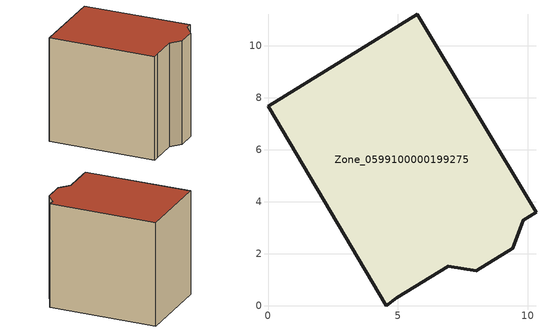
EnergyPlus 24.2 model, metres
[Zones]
Zone_0599100000199275
 floor ground (C_G): 6.93,1.51 4.95,0.3 4.54,0 0,7.66 5.74,11.2 10.31,3.58 9.83,3.28 9.42,2.21 8.02,1.34 z0
 wall outside (C_F): 4.95,0.3 6.93,1.51 8.02,1.34 9.42,2.21 9.83,3.28 10.31,3.58 5.74,11.2 0,7.66 4.54,0 4.95,0.3 z0:8.63
 roof outside (C_R): 10.31,3.58 5.74,11.2 0,7.66 4.54,0 4.95,0.3 6.93,1.51 8.02,1.34 9.42,2.21 9.83,3.28 z8.63
[BUILDING]
Pand.0599100000199275: North Axis=0; Terrain=City; Loads Convergence Tolerance Value=0.04; Temperature Convergence Tolerance Value=0.4; Solar Distribution=FullExterior; Maximum Number of Warmup Days=25; Minimum Number of Warmup Days=1
[Site:Location]
Rotterdam.The.Hague.AP_ZH_NLD Design_Conditions: Latitude=51.96; Longitude=4.45; Time Zone=1; Elevation=-4.5
[SITE:GROUNDTEMPERATURE:BUILDINGSURFACE]
18, 18, 18, 18, 18, 18, 18, 18, 18, 18, 18, 18
[MATERIAL] Thermal Absorptance=0.9; Solar Absorptance=0.7; Visible Absorptance=0.7
Name | Roughness | Thickness | Conductivity | Density | Specific Heat
G.TC.1946 | MediumSmooth | 0.15 | 1 | 540 | 1210
F.TC.1946 | Rough | 0.3 | 0.857143 | 1920 | 840
R.TC.1946 | MediumRough | 0.2 | 0.909091 | 1500 | 1000
[CONSTRUCTION]
C_G: G.TC.1946
C_F: F.TC.1946
C_R: R.TC.1946
[ZONE]
Zone_0599100000199275: Type=1; Multiplier=1; Ceiling Height=Autocalculate; Volume=Autocalculate; Floor Area=autocalculate; Part of Total Floor Area=Yes
[ZONEINFILTRATION:DESIGNFLOWRATE]
Infil_Zone_0599100000199275: Zone or ZoneList or Space or SpaceList=Zone_0599100000199275; Schedule=AlwaysOn; Design Flow Rate Calculation Method=Flow/Area; Flow Rate per Floor Area=0.003; Constant Term Coefficient=1; Temperature Term Coefficient=0; Velocity Term Coefficient=0; Velocity Squared Term Coefficient=0
[HVACTEMPLATE:ZONE:IDEALLOADSAIRSYSTEM]
Zone_0599100000199275: Maximum Heating Supply Air Temperature=50; Minimum Cooling Supply Air Temperature=13; Maximum Heating Supply Air Humidity Ratio=0.0156; Minimum Cooling Supply Air Humidity Ratio=0.0077; Heating Limit=NoLimit; Cooling Limit=NoLimit; Dehumidification Control Type=ConstantSensibleHeatRatio; Cooling Sensible Heat Ratio=0.7; Dehumidification Setpoint=60; Humidification Control Type=None; Humidification Setpoint=30; Outdoor Air Method=None; Outdoor Air Flow Rate per Person=0.00944; Outdoor Air Flow Rate per Zone Floor Area=0; Outdoor Air Flow Rate per Zone=0; Demand Controlled Ventilation Type=None; Outdoor Air Economizer Type=NoEconomizer; Heat Recovery Type=None; Sensible Heat Recovery Effectiveness=0.7; Latent Heat Recovery Effectiveness=0.65
[ZONECONTROL:THERMOSTAT]
ThermostatControl_Zone_0599100000199275: Zone or ZoneList=Zone_0599100000199275; Control Type Schedule=DualSetpointControlType; Control 1=Thermostat_Zone_0599100000199275; Temperature Difference Between Cutout And Setpoint=0
[THERMOSTATSETPOINT:DUALSETPOINT]
Thermostat_Zone_0599100000199275: Heating Setpoint Temperature Schedule=HeatingSetpoint_Zone_0599100000199275; Cooling Setpoint Temperature Schedule=CoolingSetpoint_Zone_0599100000199275
[SCHEDULE:COMPACT]
HeatingSetpoint_Zone_0599100000199275: Through: 12/31, For: AllDays, Until: 24:00, 21
CoolingSetpoint_Zone_0599100000199275: Through: 12/31, For: AllDays, Until: 24:00, 24
DualSetpointControlType: Through: 12/31, For: AllDays, Until: 24:00, 4
AlwaysOn: Through: 12/31, For: AllDays, Until: 24:00, 1
